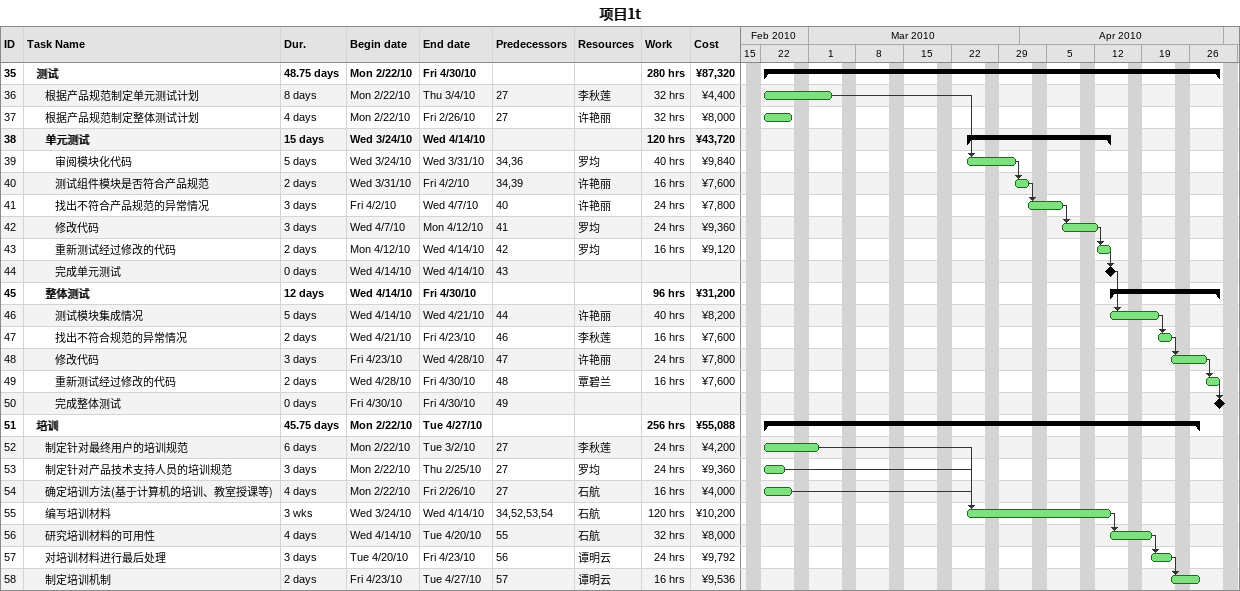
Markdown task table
项目1t

| ID | Level | Task | Duration | Start | Finish | Predecessors | Resources | Work (h) | Cost (¥) |
|---|---|---|---|---|---|---|---|---|---|
| 35 | 2 | **测试** | 48.75d | 2010-02-22 | 2010-04-30 |  |  | 280 | 87320 |
| 36 | 3 | 根据产品规范制定单元测试计划 | 8d | 2010-02-22 | 2010-03-04 | 27 | 李秋莲 | 32 | 4400 |
| 37 | 3 | 根据产品规范制定整体测试计划 | 4d | 2010-02-22 | 2010-02-26 | 27 | 许艳丽 | 32 | 8000 |
| 38 | 3 | **单元测试** | 15d | 2010-03-24 | 2010-04-14 |  |  | 120 | 43720 |
| 39 | 4 | 审阅模块化代码 | 5d | 2010-03-24 | 2010-03-31 | 34, 36 | 罗均 | 40 | 9840 |
| 40 | 4 | 测试组件模块是否符合产品规范 | 2d | 2010-03-31 | 2010-04-02 | 34, 39 | 许艳丽 | 16 | 7600 |
| 41 | 4 | 找出不符合产品规范的异常情况 | 3d | 2010-04-02 | 2010-04-07 | 40 | 许艳丽 | 24 | 7800 |
| 42 | 4 | 修改代码 | 3d | 2010-04-07 | 2010-04-12 | 41 | 罗均 | 24 | 9360 |
| 43 | 4 | 重新测试经过修改的代码 | 2d | 2010-04-12 | 2010-04-14 | 42 | 罗均 | 16 | 9120 |
| 44 | 4 | 完成单元测试 | 0d | 2010-04-14 | 2010-04-14 | 43 |  |  |  |
| 45 | 3 | **整体测试** | 12d | 2010-04-14 | 2010-04-30 |  |  | 96 | 31200 |
| 46 | 4 | 测试模块集成情况 | 5d | 2010-04-14 | 2010-04-21 | 44 | 许艳丽 | 40 | 8200 |
| 47 | 4 | 找出不符合规范的异常情况 | 2d | 2010-04-21 | 2010-04-23 | 46 | 李秋莲 | 16 | 7600 |
| 48 | 4 | 修改代码 | 3d | 2010-04-23 | 2010-04-28 | 47 | 许艳丽 | 24 | 7800 |
| 49 | 4 | 重新测试经过修改的代码 | 2d | 2010-04-28 | 2010-04-30 | 48 | 覃碧兰 | 16 | 7600 |
| 50 | 4 | 完成整体测试 | 0d | 2010-04-30 | 2010-04-30 | 49 |  |  |  |
| 51 | 2 | **培训** | 45.75d | 2010-02-22 | 2010-04-27 |  |  | 256 | 55088 |
| 52 | 3 | 制定针对最终用户的培训规范 | 6d | 2010-02-22 | 2010-03-02 | 27 | 李秋莲 | 24 | 4200 |
| 53 | 3 | 制定针对产品技术支持人员的培训规范 | 3d | 2010-02-22 | 2010-02-25 | 27 | 罗均 | 24 | 9360 |
| 54 | 3 | 确定培训方法(基于计算机的培训、教室授课等) | 4d | 2010-02-22 | 2010-02-26 | 27 | 石航 | 16 | 4000 |
| 55 | 3 | 编写培训材料 | 3w | 2010-03-24 | 2010-04-14 | 34, 52, 53, 54 | 石航 | 120 | 10200 |
| 56 | 3 | 研究培训材料的可用性 | 4d | 2010-04-14 | 2010-04-20 | 55 | 石航 | 32 | 8000 |
| 57 | 3 | 对培训材料进行最后处理 | 3d | 2010-04-20 | 2010-04-23 | 56 | 谭明云 | 24 | 9792 |
| 58 | 3 | 制定培训机制 | 2d | 2010-04-23 | 2010-04-27 | 57 | 谭明云 | 16 | 9536 |
